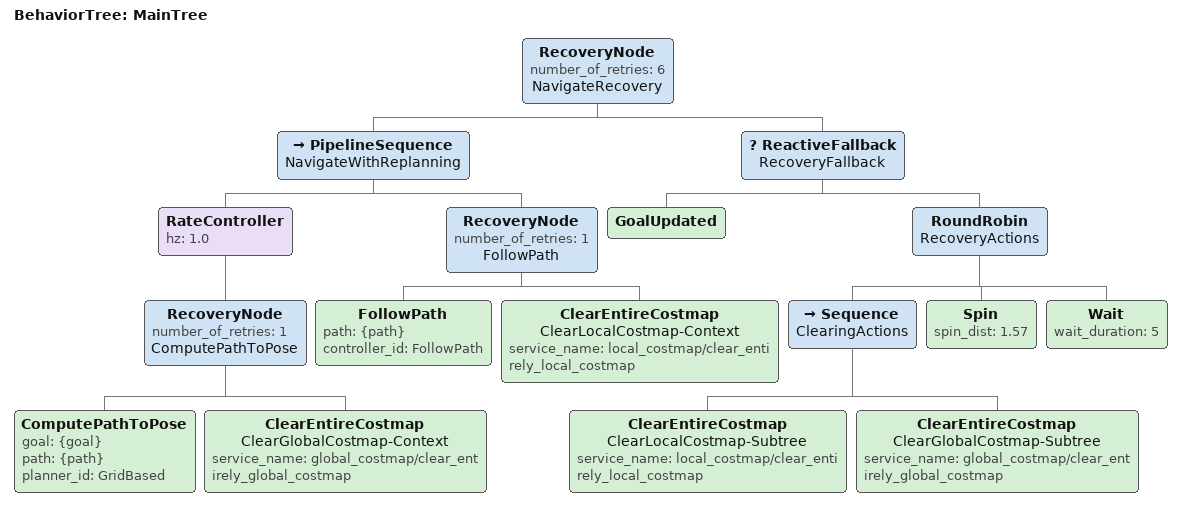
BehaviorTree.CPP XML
<!--
  GRobot navigation tree based on Nav2 Humble's default
  navigate_to_pose_w_replanning_and_recovery.xml, with BackUp recovery removed
  because the robot has no rear obstacle sensor.
-->
<root main_tree_to_execute="MainTree">
  <BehaviorTree ID="MainTree">
    <RecoveryNode number_of_retries="6" name="NavigateRecovery">
      <PipelineSequence name="NavigateWithReplanning">
        <RateController hz="1.0">
          <RecoveryNode number_of_retries="1" name="ComputePathToPose">
            <ComputePathToPose goal="{goal}" path="{path}" planner_id="GridBased"/>
            <ClearEntireCostmap name="ClearGlobalCostmap-Context" service_name="global_costmap/clear_entirely_global_costmap"/>
          </RecoveryNode>
        </RateController>
        <RecoveryNode number_of_retries="1" name="FollowPath">
          <FollowPath path="{path}" controller_id="FollowPath"/>
          <ClearEntireCostmap name="ClearLocalCostmap-Context" service_name="local_costmap/clear_entirely_local_costmap"/>
        </RecoveryNode>
      </PipelineSequence>
      <ReactiveFallback name="RecoveryFallback">
        <GoalUpdated/>
        <RoundRobin name="RecoveryActions">
          <Sequence name="ClearingActions">
            <ClearEntireCostmap name="ClearLocalCostmap-Subtree" service_name="local_costmap/clear_entirely_local_costmap"/>
            <ClearEntireCostmap name="ClearGlobalCostmap-Subtree" service_name="global_costmap/clear_entirely_global_costmap"/>
          </Sequence>
          <Spin spin_dist="1.57"/>
          <Wait wait_duration="5"/>
        </RoundRobin>
      </ReactiveFallback>
    </RecoveryNode>
  </BehaviorTree>
</root>
